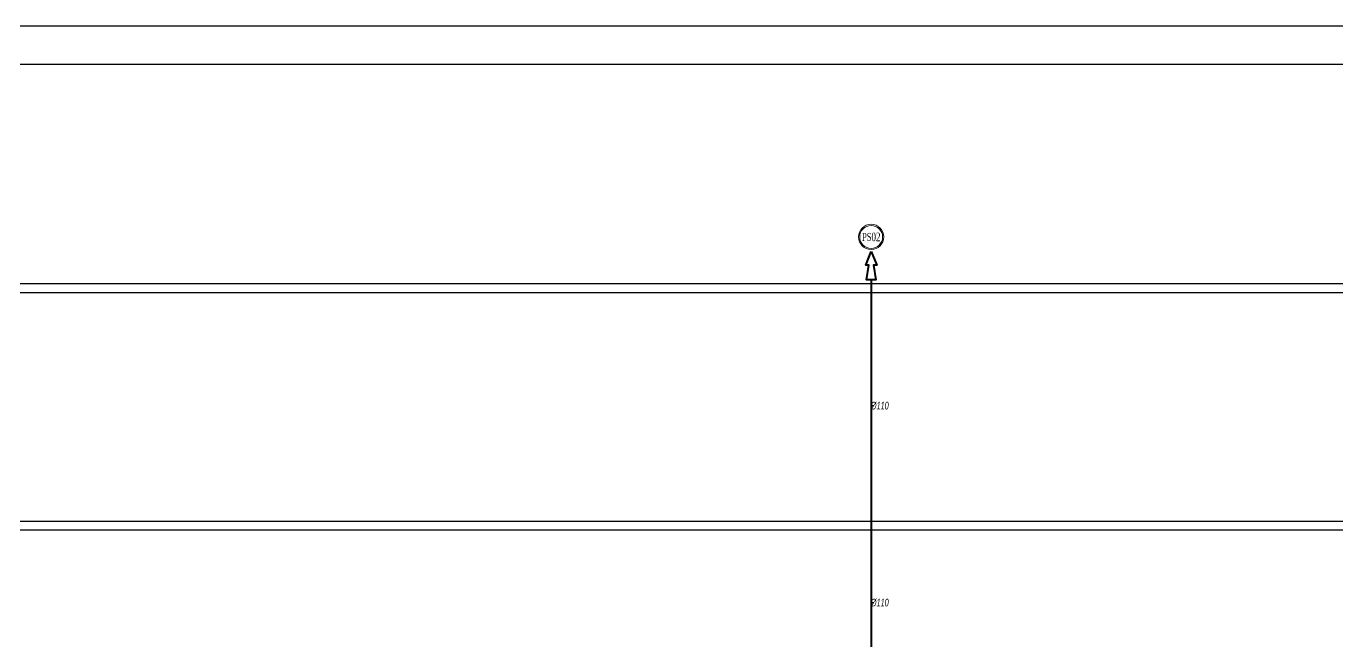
# Model space of a CAD drawing. Header units: centimetres. Extents: x 372964 to 529194, y 28783 to 59011.
# Drawn here: x 516570 to 520008, y 57400 to 59011 of the extents above; entities that cross this region are included whole.
import ezdxf
from ezdxf.enums import TextEntityAlignment as Align

# ---------------------------------------------------------------- set-up
doc = ezdxf.new("R2010")
doc.units = ezdxf.units.CM
for name, color, linetype, lineweight in [('0-KRCN-SHT-02CIHAZ', 132, 'Continuous', 25), ('0-KRCN-SHT-PİSSU-BORU', 220, 'PISSU_LINE50', 40), ('0-KRCN-SHT-YAZI-KOLADI-PİSSU', 1, 'Continuous', 35), ('0-KRCN-SHT-YAZI-ÇAP-PİSSU', 41, 'Continuous', 30), ('0-KRCN-Z-ANTET', 71, 'Continuous', 30)]:
    doc.layers.add(name, color=color, linetype=linetype, lineweight=lineweight)
doc.styles.add('MUF', font='isocpeur.ttf')
doc.styles.add('YAZI', font='times.ttf')
doc.styles.add('ÇAP-2', font='ARIALNBI.TTF')
doc.linetypes.add('PISSU_LINE50', pattern='A,50,-10,["C",MUF,S=10,R=0,X=1,Y=-5],0', length=60)

# ---------------------------------------------------------------- blocks, each defined once
blk = doc.blocks.new('A$C354C280E')
at = {"layer": '0-KRCN-SHT-YAZI-KOLADI-PİSSU', "color": 6, "lineweight": 20}
for radius in [22, 20]:
    blk.add_circle((0, 0), radius, dxfattribs=at)
at = {"layer": '0-KRCN-SHT-YAZI-KOLADI-PİSSU', "color": 6, "style": 'YAZI', "width": 0.7}
blk.add_text('PS', height=14, rotation=360, dxfattribs=at).set_placement((0.6, 0), align=Align.MIDDLE_RIGHT)
blk.add_attdef('99', text='', height=14, rotation=360, dxfattribs=at).set_placement((0.6, 0), align=Align.MIDDLE_LEFT)

msp = doc.modelspace()

# ---------------------------------------------------------------- linework, layer by layer
at = {"layer": '0-KRCN-SHT-02CIHAZ', "color": 8}
for p, q in [((523558.771, 58335.55), (503312.649, 58335.55)), ((503312.649, 58313.05), (523558.771, 58313.05)), ((523558.771, 57713.05), (503312.649, 57713.05)), ((503312.649, 57690.55), (523558.771, 57690.55))]:
    msp.add_line(p, q, dxfattribs=at)
at = {"layer": '0-KRCN-SHT-PİSSU-BORU'}
msp.add_line((518786.68, 58346.083), (518786.68, 56391.717), dxfattribs=at)
at = {"layer": '0-KRCN-SHT-PİSSU-BORU', "linetype": 'ByBlock'}
msp.add_lwpolyline([(518786.659, 58420.854), (518801.083, 58384.435), (518793.142, 58384.448), (518798.596, 58346.083), (518774.764, 58346.083), (518780.49, 58384.449), (518772.234, 58384.435), (518786.659, 58420.854)], dxfattribs=at)
at = {"layer": '0-KRCN-SHT-YAZI-ÇAP-PİSSU', "linetype": 'Continuous'}
for p, q in [((518793.992, 58016.134), (518786.68, 58016.134)), ((518793.992, 57499.76), (518786.68, 57499.76))]:
    msp.add_line(p, q, dxfattribs=at)
at = {"layer": '0-KRCN-Z-ANTET'}
for points in [[(405464.066, 50011.261), (529193.918, 50011.261), (529193.918, 59011.261), (405464.066, 59011.261)], [(503064.066, 50111.261), (527003.918, 50111.261), (527003.918, 58911.261), (503064.066, 58911.261)]]:
    msp.add_lwpolyline(points, close=True, dxfattribs=at)

# ---------------------------------------------------------------- block references
at = {"layer": '0-KRCN-SHT-YAZI-KOLADI-PİSSU', "color": 6, "lineweight": 20}
ref = msp.add_blockref('A$C354C280E', (518786.557, 58458.845), dxfattribs=dict(at, xscale=1.5, yscale=1.5, zscale=1.5))
ref.add_attrib('99', '02', dxfattribs={"color": 6, "height": 22.5, "style": 'YAZI', "width": 0.7}).set_placement((518787.461, 58458.845), align=Align.MIDDLE_LEFT)

# ---------------------------------------------------------------- texts
at = {"layer": '0-KRCN-SHT-YAZI-ÇAP-PİSSU', "linetype": 'Continuous', "style": 'ÇAP-2', "width": 0.7}
for p in [(518832.673, 58016.482), (518832.673, 57500.108)]:
    msp.add_text('%%C110', height=20, dxfattribs=at).set_placement(p, align=Align.MIDDLE_RIGHT)

doc.saveas('drawing.dxf')
